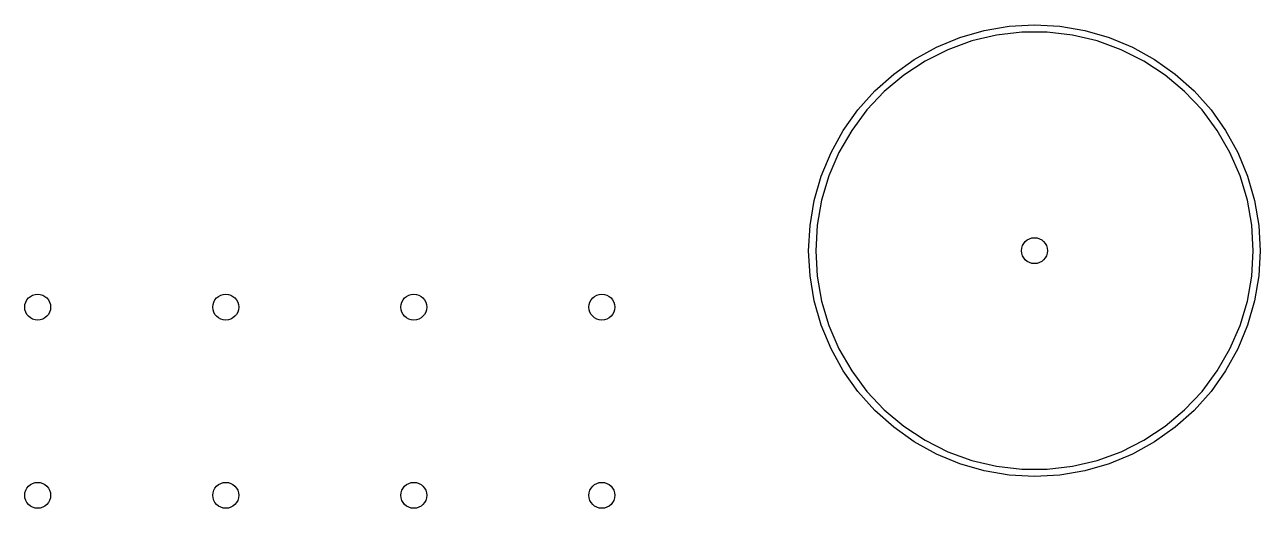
# Model space of a CAD drawing. Extents: x 0.28 to 3.32, y 0.21 to 2.59.
# Drawn here: x 2.663 to 3.32, y 2.263 to 2.52 of the extents above; entities that cross this region are included whole.
import ezdxf

# ---------------------------------------------------------------- set-up
doc = ezdxf.new("R2010")
doc.units = 0
doc.header["$MEASUREMENT"] = 0
doc.layers.add('BLACK', color=7, linetype='CONTINUOUS')

msp = doc.modelspace()

# ---------------------------------------------------------------- linework, layer by layer
at = {"layer": 'BLACK', "linetype": 'CONTINUOUS'}
for p, q in [((3.16034, 2.51333), (3.17328, 2.51706)), ((3.17328, 2.51706), (3.18656, 2.51931)), ((3.18656, 2.51931), (3.2, 2.52007)), ((3.2, 2.52007), (3.21344, 2.51931)), ((3.21344, 2.51931), (3.22672, 2.51706)), ((3.22672, 2.51706), (3.23966, 2.51333)), ((3.1479, 2.50818), (3.16034, 2.51333)), ((3.16664, 2.51144), (3.15392, 2.50681)), ((3.1798, 2.51456), (3.16664, 2.51144)), ((3.19324, 2.51613), (3.1798, 2.51456)), ((3.20676, 2.51613), (3.19324, 2.51613)), ((3.2202, 2.51456), (3.20676, 2.51613)), ((3.23336, 2.51144), (3.2202, 2.51456)), ((3.24608, 2.50681), (3.23336, 2.51144)), ((3.23966, 2.51333), (3.2521, 2.50818)), ((3.13612, 2.50166), (3.1479, 2.50818)), ((3.15392, 2.50681), (3.14184, 2.50074)), ((3.25816, 2.50074), (3.24608, 2.50681)), ((3.2521, 2.50818), (3.26388, 2.50166)), ((3.12514, 2.49387), (3.13612, 2.50166)), ((3.14184, 2.50074), (3.13053, 2.49331)), ((3.26947, 2.49331), (3.25816, 2.50074)), ((3.26388, 2.50166), (3.27486, 2.49387)), ((3.1151, 2.4849), (3.12514, 2.49387)), ((3.13053, 2.49331), (3.12017, 2.48461)), ((3.27983, 2.48461), (3.26947, 2.49331)), ((3.27486, 2.49387), (3.2849, 2.4849)), ((3.10613, 2.47486), (3.1151, 2.4849)), ((3.12017, 2.48461), (3.11089, 2.47477)), ((3.28911, 2.47477), (3.27983, 2.48461)), ((3.2849, 2.4849), (3.29387, 2.47486)), ((3.09834, 2.46388), (3.10613, 2.47486)), ((3.11089, 2.47477), (3.10281, 2.46392)), ((3.29719, 2.46392), (3.28911, 2.47477)), ((3.29387, 2.47486), (3.30166, 2.46388)), ((3.09182, 2.4521), (3.09834, 2.46388)), ((3.10281, 2.46392), (3.09605, 2.45221)), ((3.30395, 2.45221), (3.29719, 2.46392)), ((3.30166, 2.46388), (3.30818, 2.4521)), ((3.08667, 2.43966), (3.09182, 2.4521)), ((3.09605, 2.45221), (3.09069, 2.43979)), ((3.30931, 2.43979), (3.30395, 2.45221)), ((3.30818, 2.4521), (3.31333, 2.43966)), ((3.08294, 2.42672), (3.08667, 2.43966)), ((3.09069, 2.43979), (3.08681, 2.42683)), ((3.31319, 2.42683), (3.30931, 2.43979)), ((3.31333, 2.43966), (3.31706, 2.42672)), ((3.08069, 2.41344), (3.08294, 2.42672)), ((3.08681, 2.42683), (3.08446, 2.4135)), ((3.31554, 2.4135), (3.31319, 2.42683)), ((3.31706, 2.42672), (3.31931, 2.41344)), ((3.07993, 2.4), (3.08069, 2.41344)), ((3.08446, 2.4135), (3.08367, 2.4)), ((3.31633, 2.4), (3.31554, 2.4135)), ((3.31931, 2.41344), (3.32007, 2.4)), ((3.08069, 2.38656), (3.07993, 2.4)), ((3.08367, 2.4), (3.08446, 2.3865)), ((3.31554, 2.3865), (3.31633, 2.4)), ((3.32007, 2.4), (3.31931, 2.38656)), ((3.08294, 2.37328), (3.08069, 2.38656)), ((3.08446, 2.3865), (3.08681, 2.37317)), ((3.31319, 2.37317), (3.31554, 2.3865)), ((3.31931, 2.38656), (3.31706, 2.37328)), ((3.08667, 2.36034), (3.08294, 2.37328)), ((3.08681, 2.37317), (3.09069, 2.36021)), ((3.30931, 2.36021), (3.31319, 2.37317)), ((3.31706, 2.37328), (3.31333, 2.36034)), ((3.09182, 2.3479), (3.08667, 2.36034)), ((3.09069, 2.36021), (3.09605, 2.34779)), ((3.30395, 2.34779), (3.30931, 2.36021)), ((3.31333, 2.36034), (3.30818, 2.3479)), ((3.09834, 2.33612), (3.09182, 2.3479)), ((3.09605, 2.34779), (3.10281, 2.33608)), ((3.29719, 2.33608), (3.30395, 2.34779)), ((3.30818, 2.3479), (3.30166, 2.33612)), ((3.10613, 2.32514), (3.09834, 2.33612)), ((3.10281, 2.33608), (3.11089, 2.32523)), ((3.28911, 2.32523), (3.29719, 2.33608)), ((3.30166, 2.33612), (3.29387, 2.32514)), ((3.1151, 2.3151), (3.10613, 2.32514)), ((3.11089, 2.32523), (3.12017, 2.31539)), ((3.27983, 2.31539), (3.28911, 2.32523)), ((3.29387, 2.32514), (3.2849, 2.3151)), ((3.12514, 2.30613), (3.1151, 2.3151)), ((3.12017, 2.31539), (3.13053, 2.30669)), ((3.26947, 2.30669), (3.27983, 2.31539)), ((3.2849, 2.3151), (3.27486, 2.30613)), ((3.13612, 2.29834), (3.12514, 2.30613)), ((3.13053, 2.30669), (3.14184, 2.29926)), ((3.25816, 2.29926), (3.26947, 2.30669)), ((3.27486, 2.30613), (3.26388, 2.29834)), ((3.1479, 2.29182), (3.13612, 2.29834)), ((3.14184, 2.29926), (3.15392, 2.29319)), ((3.15392, 2.29319), (3.16664, 2.28856)), ((3.23336, 2.28856), (3.24608, 2.29319)), ((3.24608, 2.29319), (3.25816, 2.29926)), ((3.26388, 2.29834), (3.2521, 2.29182)), ((3.16034, 2.28667), (3.1479, 2.29182)), ((3.17328, 2.28294), (3.16034, 2.28667)), ((3.16664, 2.28856), (3.1798, 2.28544)), ((3.2202, 2.28544), (3.23336, 2.28856)), ((3.23966, 2.28667), (3.22672, 2.28294)), ((3.2521, 2.29182), (3.23966, 2.28667)), ((3.18656, 2.28069), (3.17328, 2.28294)), ((3.1798, 2.28544), (3.19324, 2.28387)), ((3.2, 2.27993), (3.18656, 2.28069)), ((3.19324, 2.28387), (3.20676, 2.28387)), ((3.21344, 2.28069), (3.2, 2.27993)), ((3.20676, 2.28387), (3.2202, 2.28544)), ((3.22672, 2.28294), (3.21344, 2.28069))]:
    msp.add_line(p, q, dxfattribs=at)
at = {"layer": 'BLACK'}
for centre in [(3.2, 2.4), (2.67, 2.37), (2.77, 2.37), (2.87, 2.37), (2.97, 2.37), (2.67, 2.27), (2.77, 2.27), (2.87, 2.27), (2.97, 2.27)]:
    msp.add_circle(centre, 0.00689, dxfattribs=at)

doc.saveas('drawing.dxf')
